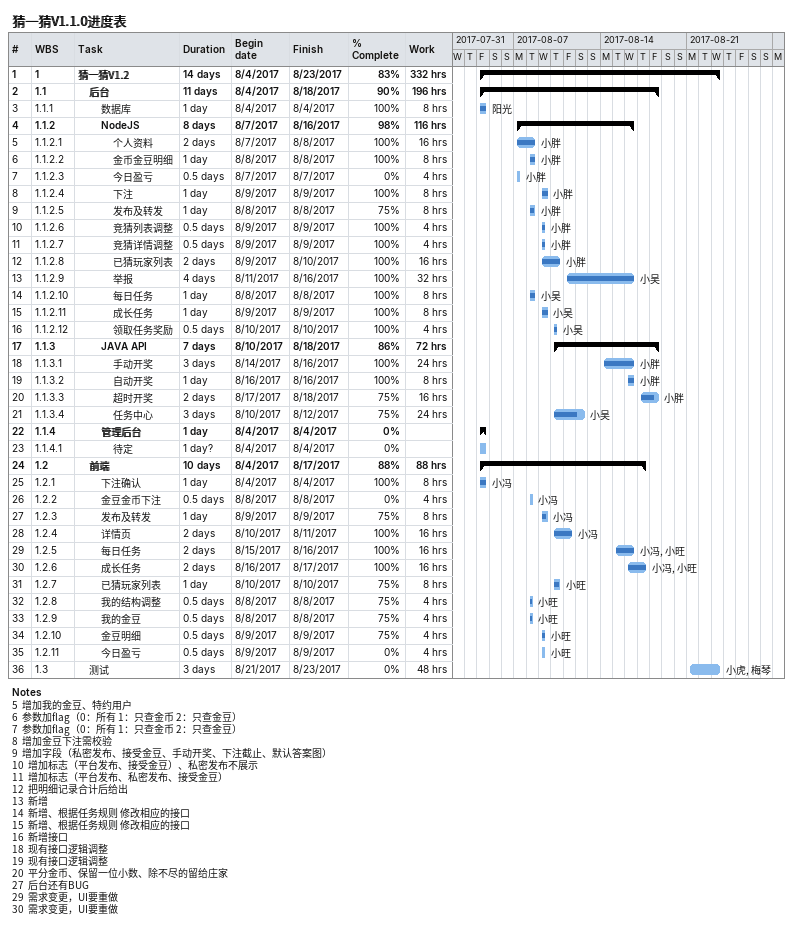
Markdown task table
猜一猜V1.1.0进度表

| ID | WBS | Task | Duration | Start | Finish | Resources | % complete | Work (h) |
|---|---|---|---|---|---|---|---|---|
| 1 | 1 | **猜一猜V1.2** | 14d | 2017-08-04 | 2017-08-23 |  | 83 | 332 |
| 2 | 1.1 | **后台** | 11d | 2017-08-04 | 2017-08-18 |  | 90 | 196 |
| 3 | 1.1.1 | 数据库 | 1d | 2017-08-04 | 2017-08-04 | 阳光 | 100 | 8 |
| 4 | 1.1.2 | **NodeJS** | 8d | 2017-08-07 | 2017-08-16 |  | 98 | 116 |
| 5 | 1.1.2.1 | 个人资料 | 2d | 2017-08-07 | 2017-08-08 | 小胖 | 100 | 16 |
| 6 | 1.1.2.2 | 金币金豆明细 | 1d | 2017-08-08 | 2017-08-08 | 小胖 | 100 | 8 |
| 7 | 1.1.2.3 | 今日盈亏 | 0.5d | 2017-08-07 | 2017-08-07 | 小胖 | 0 | 4 |
| 8 | 1.1.2.4 | 下注 | 1d | 2017-08-09 | 2017-08-09 | 小胖 | 100 | 8 |
| 9 | 1.1.2.5 | 发布及转发 | 1d | 2017-08-08 | 2017-08-08 | 小胖 | 75 | 8 |
| 10 | 1.1.2.6 | 竞猜列表调整 | 0.5d | 2017-08-09 | 2017-08-09 | 小胖 | 100 | 4 |
| 11 | 1.1.2.7 | 竞猜详情调整 | 0.5d | 2017-08-09 | 2017-08-09 | 小胖 | 100 | 4 |
| 12 | 1.1.2.8 | 已猜玩家列表 | 2d | 2017-08-09 | 2017-08-10 | 小胖 | 100 | 16 |
| 13 | 1.1.2.9 | 举报 | 4d | 2017-08-11 | 2017-08-16 | 小吴 | 100 | 32 |
| 14 | 1.1.2.10 | 每日任务 | 1d | 2017-08-08 | 2017-08-08 | 小吴 | 100 | 8 |
| 15 | 1.1.2.11 | 成长任务 | 1d | 2017-08-09 | 2017-08-09 | 小吴 | 100 | 8 |
| 16 | 1.1.2.12 | 领取任务奖励 | 0.5d | 2017-08-10 | 2017-08-10 | 小吴 | 100 | 4 |
| 17 | 1.1.3 | **JAVA API** | 7d | 2017-08-10 | 2017-08-18 |  | 86 | 72 |
| 18 | 1.1.3.1 | 手动开奖 | 3d | 2017-08-14 | 2017-08-16 | 小胖 | 100 | 24 |
| 19 | 1.1.3.2 | 自动开奖 | 1d | 2017-08-16 | 2017-08-16 | 小胖 | 100 | 8 |
| 20 | 1.1.3.3 | 超时开奖 | 2d | 2017-08-17 | 2017-08-18 | 小胖 | 75 | 16 |
| 21 | 1.1.3.4 | 任务中心 | 3d | 2017-08-10 | 2017-08-12 | 小吴 | 75 | 24 |
| 22 | 1.1.4 | **管理后台** | 1d | 2017-08-04 | 2017-08-04 |  | 0 |  |
| 23 | 1.1.4.1 | 待定 | 1d? | 2017-08-04 | 2017-08-04 |  | 0 |  |
| 24 | 1.2 | **前端** | 10d | 2017-08-04 | 2017-08-17 |  | 88 | 88 |
| 25 | 1.2.1 | 下注确认 | 1d | 2017-08-04 | 2017-08-04 | 小冯 | 100 | 8 |
| 26 | 1.2.2 | 金豆金币下注 | 0.5d | 2017-08-08 | 2017-08-08 | 小冯 | 0 | 4 |
| 27 | 1.2.3 | 发布及转发 | 1d | 2017-08-09 | 2017-08-09 | 小冯 | 75 | 8 |
| 28 | 1.2.4 | 详情页 | 2d | 2017-08-10 | 2017-08-11 | 小冯 | 100 | 16 |
| 29 | 1.2.5 | 每日任务 | 2d | 2017-08-15 | 2017-08-16 | 小冯, 小旺 | 100 | 16 |
| 30 | 1.2.6 | 成长任务 | 2d | 2017-08-16 | 2017-08-17 | 小冯, 小旺 | 100 | 16 |
| 31 | 1.2.7 | 已猜玩家列表 | 1d | 2017-08-10 | 2017-08-10 | 小旺 | 75 | 8 |
| 32 | 1.2.8 | 我的结构调整 | 0.5d | 2017-08-08 | 2017-08-08 | 小旺 | 75 | 4 |
| 33 | 1.2.9 | 我的金豆 | 0.5d | 2017-08-08 | 2017-08-08 | 小旺 | 75 | 4 |
| 34 | 1.2.10 | 金豆明细 | 0.5d | 2017-08-09 | 2017-08-09 | 小旺 | 75 | 4 |
| 35 | 1.2.11 | 今日盈亏 | 0.5d | 2017-08-09 | 2017-08-09 | 小旺 | 0 | 4 |
| 36 | 1.3 | 测试 | 3d | 2017-08-21 | 2017-08-23 | 小虎, 梅琴 | 0 | 48 |

Notes
- 5: 增加我的金豆、特约用户
- 6: 参数加flag（0：所有 1：只查金币 2：只查金豆）
- 7: 参数加flag（0：所有 1：只查金币 2：只查金豆）
- 8: 增加金豆下注需校验
- 9: 增加字段（私密发布、接受金豆、手动开奖、下注截止、默认答案图）
- 10: 增加标志（平台发布、接受金豆）、私密发布不展示
- 11: 增加标志（平台发布、私密发布、接受金豆）
- 12: 把明细记录合计后给出
- 13: 新增
- 14: 新增、根据任务规则 修改相应的接口
- 15: 新增、根据任务规则 修改相应的接口
- 16: 新增接口
- 18: 现有接口逻辑调整
- 19: 现有接口逻辑调整
- 20: 平分金币、保留一位小数、除不尽的留给庄家
- 27: 后台还有BUG
- 29: 需求变更，UI要重做
- 30: 需求变更，UI要重做
